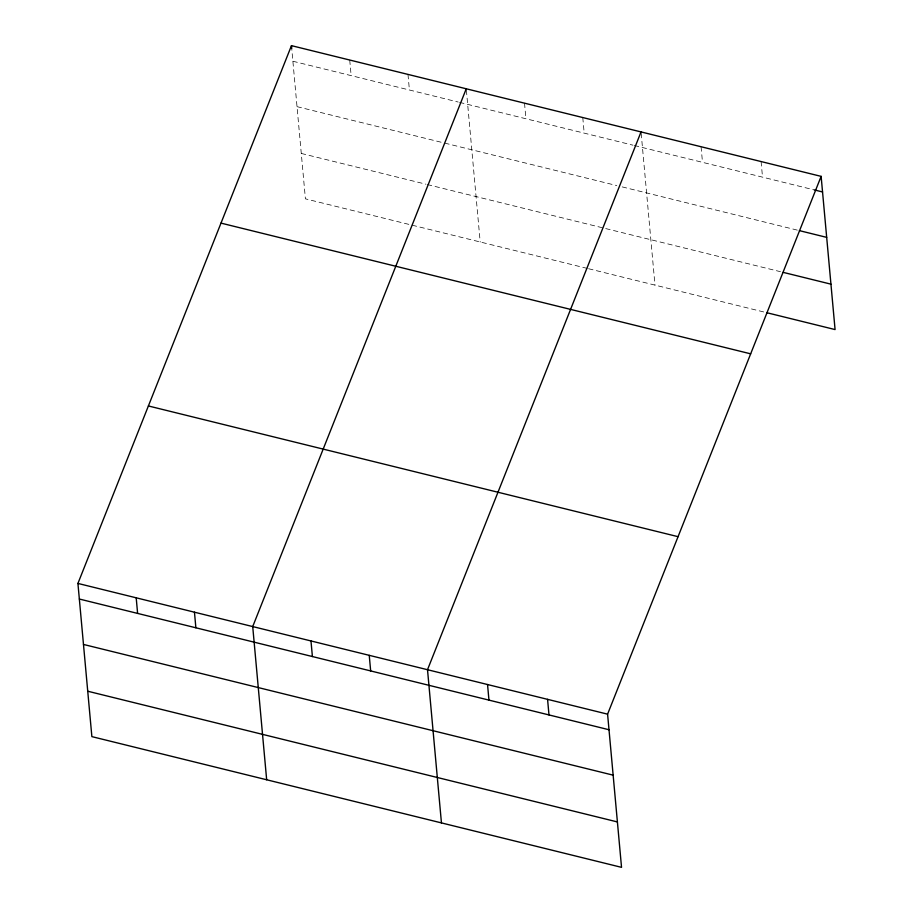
<?xml version="1.0" encoding="UTF-8"?>
<svg xmlns="http://www.w3.org/2000/svg" width="913" height="913" viewBox="0 0 913 913"><rect width="100%" height="100%" fill="white"/><g stroke="black" fill="none" stroke-linecap="round" stroke-linejoin="round"><path stroke-width="0.68" stroke-dasharray="4.57 3.42" d="M292.879 61.239L458.189 102.039M459.547 102.37L632.971 145.178M634.33 145.509L814.362 189.938M297.01 106.65L443.353 142.77M444.711 143.101L616.789 185.567M622.21 186.903L798.03 230.304M301.267 153.441L425.926 184.198M427.284 184.54L780.455 271.697M587.242 268.399L305.41 198.84L291.726 48.48M588.588 268.73L764.124 312.052M761.1 161.555L762.515 177.145M701.07 146.742L702.496 162.331M641.177 133.344L654.986 285.118M582.779 117.549L584.194 133.138M524.519 103.169L525.934 118.758M466.383 90.204L480.192 241.979M407.985 74.41L409.412 89.999M349.725 60.03L351.14 75.619"/><path stroke-width="1.37" d="M821.129 176.369L607.59 714.16L621.536 867.35L91.871 736.631L77.925 583.43L291.464 45.65L821.129 176.369L835.075 329.57L766.852 312.725M466.258 88.789L252.718 626.569L266.664 779.77M641.04 131.929L427.512 669.708L441.447 822.91M814.362 189.938L822.545 191.958M799.4 230.635L826.676 237.369M783.194 272.371L830.944 284.16M220.992 223.114L750.669 353.833M148.397 405.965L678.062 536.684M77.925 583.43L607.59 714.16M79.351 599.031L609.017 729.749M83.482 644.441L613.148 775.16M87.739 691.221L617.405 821.94M547.572 699.335L548.987 714.936M487.542 684.522L488.957 700.123M369.24 655.329L370.667 670.929M291.464 45.65L291.726 48.48M310.979 640.949L312.406 656.55M194.458 612.189L195.873 627.79M136.197 597.81L137.612 613.41"/></g></svg>
